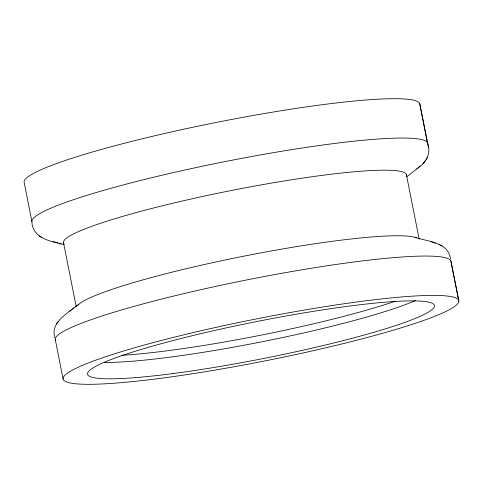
<?xml version="1.0" encoding="UTF-8"?>
<svg xmlns="http://www.w3.org/2000/svg" width="483" height="483" viewBox="0 0 483 483"><rect width="100%" height="100%" fill="white"/><g stroke="black" fill="none" stroke-linecap="round" stroke-linejoin="round"><path stroke-width="0.72" d="M418.676 167.39C426.803 162.053 431.325 152.236 427.509 142.865L419.721 103.525M71.387 309.905C62.675 316.341 50.564 325.294 54.941 337.792M426.084 159.776L427.449 157.494M56.493 323.803L58.25 321.455M423.023 163.399L425.197 160.966M406.752 176.814L418.308 167.698M416.865 168.929L420.132 166.146M69.8 311.137L74.05 307.858M72.48 309.066L77.026 305.594M75.487 306.777L78.826 304.248M414.994 237.298C427.497 241.645 448.671 242.061 450.506 259.009M56.131 242.52L64.185 244.7M428.059 145.715L419.902 104.509A201.695 21.433 -11.2 0 0 220.375 121.631A201.695 21.433 -11.2 0 0 24.15 182.308L31.938 221.649C31.938 234.37 44.4 240.136 55.165 242.243M59.403 243.408L61.293 243.933M53.215 241.699L58.051 243.058M433.649 242.532L435.449 243.13M431.391 241.796L433.166 242.388M439.168 244.567L442.09 245.998M41.538 237.37L39.032 235.867M450.88 260.88L458.669 300.221M458.85 301.199A201.695 21.433 -11.2 0 0 162.59 340.147A201.695 21.433 -11.2 0 0 161.425 378.207A201.695 21.433 -11.2 0 0 458.85 301.199L451.062 261.858A201.695 21.433 -11.2 0 0 246.928 279.899A201.695 21.433 -11.2 0 0 55.702 340.6M406.342 174.375L419.178 239.2M63.515 242.653L76.205 306.741M55.31 339.664L63.098 379.004M428.192 146.434L428.373 147.418M31.938 221.649A201.695 21.433 -11.2 0 1 228.169 160.972A201.695 21.433 -11.2 0 1 427.69 143.843M77.691 305.347A174.804 18.577 -11.2 0 1 242.569 256.419A174.804 18.577 -11.2 0 1 416.624 237.841M63.859 243.468A174.804 18.577 -11.2 0 1 229.588 190.857A174.804 18.577 -11.2 0 1 406.499 175.226M395.39 301.169A176.82 18.789 -11.2 0 1 121.305 355.355M415.404 300.583A176.82 18.789 -11.2 0 1 262.504 341.662A176.82 18.789 -11.2 0 1 104.25 362.419M173.699 373.474A176.82 18.789 -11.2 0 0 434.44 305.968A176.82 18.789 -11.2 0 0 174.719 340.11A176.82 18.789 -11.2 0 0 173.699 373.474"/></g></svg>
